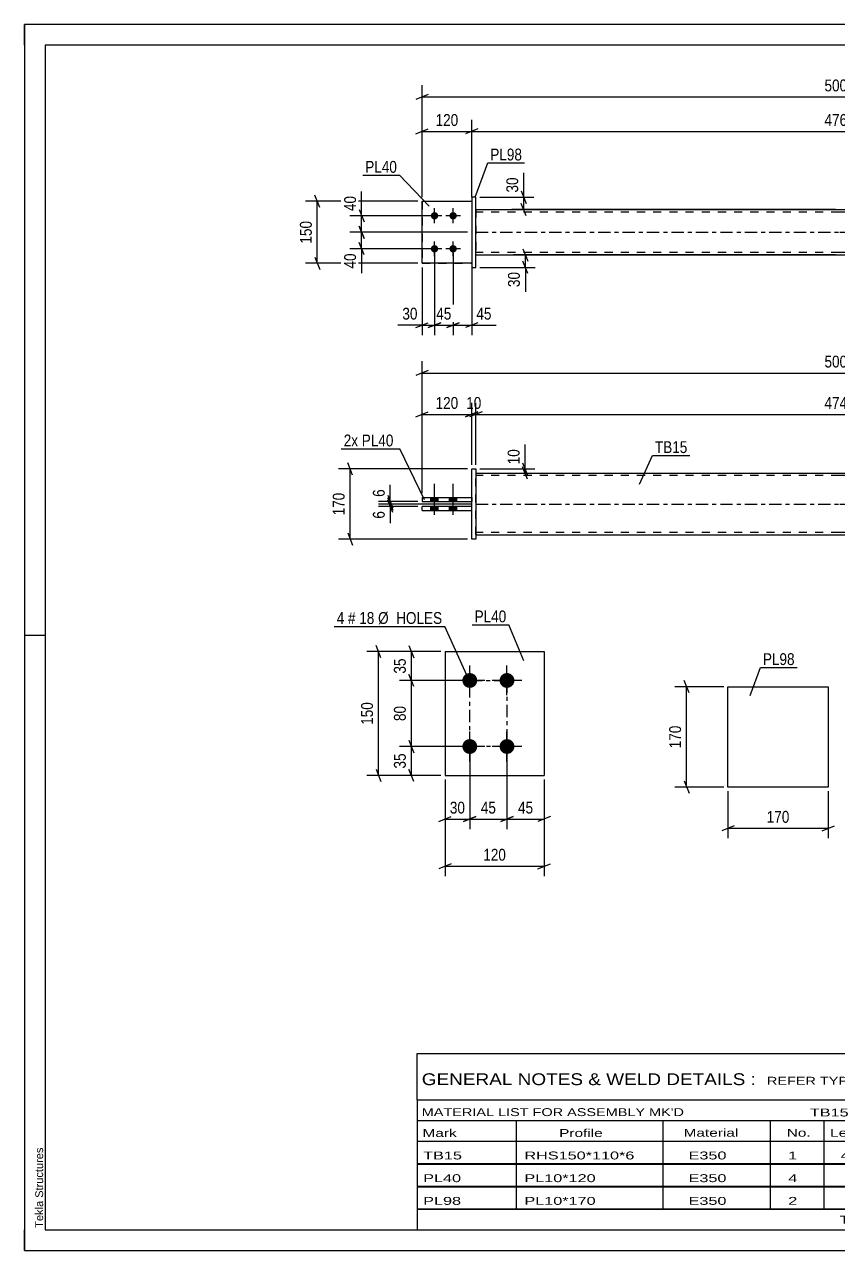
# Model space of a CAD drawing. Header units: millimetres. Extents: x 0 to 420, y 0 to 297.
# Drawn here: x 0 to 196.8, y 0 to 297 of the extents above; entities that cross this region are included whole.
import ezdxf

# ---------------------------------------------------------------- set-up
doc = ezdxf.new("R2010")
doc.units = ezdxf.units.MM
doc.linetypes.add('DXK_LINE_DOT2', pattern=[3.9198, 1.9599, -1.9599])
doc.linetypes.add('DXK_LINE_DOT3', pattern=[5.9187, 2.979, -0.9799, 0.9799, -0.9799])
doc.styles.add('Arial', font='ARIAL.TTF', dxfattribs={"height": 0.2})
doc.styles.add('Arial Narrow', font='ARIALN.TTF', dxfattribs={"height": 0.2})

# ---------------------------------------------------------------- blocks, each defined once
blk = doc.blocks.new('Unknown-585763251-1163')
at = {"color": 5, "linetype": 'Continuous'}
for p, q in [((420, 297), (0, 297)), ((0, 297), (0, 0)), ((0, 292), (0, 297)), ((415, 292), (5, 292)), ((5, 292), (5, 5)), ((5, 149), (0, 149)), ((0, 0), (0, 5)), ((5, 5), (415, 5)), ((0, 0), (420, 0))]:
    blk.add_line(p, q, dxfattribs=at)
at = {"color": 174, "linetype": 'Continuous', "style": 'Arial'}
blk.add_text('Tekla Structures', height=1.9102, rotation=90, dxfattribs=at).set_placement((4.5, 5.5))
blk = doc.blocks.new('Part-585763251-1448 - 1400')
at = {"color": 2, "linetype": 'Continuous'}
for p, q in [((96.24, 179.25), (96.24, 180.25)), ((108.24, 180.25), (96.24, 180.25)), ((96.24, 179.25), (108.24, 179.25))]:
    blk.add_line(p, q, dxfattribs=at)
at = {"color": 7, "linetype": 'DXK_LINE_DOT2'}
blk.add_line((108.24, 179.25), (108.24, 180.25), dxfattribs=at)
blk = doc.blocks.new('Bolt-585763251-1413 - 1400')
at = {"linetype": 'Continuous'}
for points in [[(98.34, 181.45), (100.14, 181.45), (100.14, 182.45), (98.34, 182.45)], [(98.34, 181.45), (100.14, 181.45), (100.14, 182.45), (98.34, 182.45)], [(102.84, 181.45), (104.64, 181.45), (104.64, 182.45), (102.84, 182.45)], [(102.84, 181.45), (104.64, 181.45), (104.64, 182.45), (102.84, 182.45)], [(98.34, 179.25), (100.14, 179.25), (100.14, 180.25), (98.34, 180.25)], [(98.34, 179.25), (100.14, 179.25), (100.14, 180.25), (98.34, 180.25)], [(102.84, 179.25), (104.64, 179.25), (104.64, 180.25), (102.84, 180.25)], [(102.84, 179.25), (104.64, 179.25), (104.64, 180.25), (102.84, 180.25)]]:
    blk.add_hatch(color=1, dxfattribs=at).paths.add_polyline_path(points)
at = {"color": 1, "linetype": 'Continuous'}
for p, q in [((99.24, 178.25), (99.24, 185.75)), ((99.24, 178.25), (99.24, 185.75)), ((103.74, 178.25), (103.74, 185.75)), ((103.74, 178.25), (103.74, 185.75)), ((98.34, 181.45), (98.34, 182.45)), ((98.34, 181.45), (98.34, 182.45)), ((100.14, 181.45), (100.14, 182.45)), ((100.14, 181.45), (100.14, 182.45)), ((102.84, 181.45), (102.84, 182.45)), ((102.84, 181.45), (102.84, 182.45)), ((104.64, 181.45), (104.64, 182.45)), ((104.64, 181.45), (104.64, 182.45)), ((98.34, 179.25), (98.34, 180.25)), ((98.34, 179.25), (98.34, 180.25)), ((100.14, 179.25), (100.14, 180.25)), ((100.14, 179.25), (100.14, 180.25)), ((102.84, 179.25), (102.84, 180.25)), ((102.84, 179.25), (102.84, 180.25)), ((104.64, 179.25), (104.64, 180.25)), ((104.64, 179.25), (104.64, 180.25))]:
    blk.add_line(p, q, dxfattribs=at)
blk = doc.blocks.new('Part-585763251-1417 - 1400')
at = {"color": 2, "linetype": 'Continuous'}
for p, q in [((108.24, 189.34), (109.24, 189.34)), ((108.24, 172.34), (108.24, 189.34)), ((109.24, 189.34), (109.24, 172.34)), ((109.24, 172.34), (108.24, 172.34))]:
    blk.add_line(p, q, dxfattribs=at)
blk = doc.blocks.new('Part-585763251-1443 - 1400')
at = {"color": 2, "linetype": 'Continuous'}
for p, q in [((96.24, 182.45), (96.24, 181.45)), ((96.24, 182.45), (108.24, 182.45)), ((96.24, 181.45), (108.24, 181.45))]:
    blk.add_line(p, q, dxfattribs=at)
at = {"color": 7, "linetype": 'DXK_LINE_DOT2'}
blk.add_line((108.24, 182.45), (108.24, 181.45), dxfattribs=at)
blk = doc.blocks.new('Part-585763251-1476 - 1400')
at = {"linetype": 'Continuous'}
blk.add_hatch(color=2, dxfattribs=at).paths.add_polyline_path([(255.34, 173.34), (254.54, 174.74), (256.14, 174.74)])
at = {"color": 2, "linetype": 'Continuous'}
for p, q in [((109.24, 188.34), (197.24, 188.34)), ((197.34, 188.34), (285.34, 188.34)), ((109.24, 173.34), (197.24, 173.34)), ((197.34, 173.34), (285.34, 173.34)), ((255.34, 173.34), (254.54, 174.74)), ((254.54, 174.74), (256.14, 174.74)), ((256.14, 174.74), (255.34, 173.34))]:
    blk.add_line(p, q, dxfattribs=at)
at = {"color": 7, "linetype": 'DXK_LINE_DOT2'}
for p, q in [((109.24, 173.34), (109.24, 188.34)), ((197.24, 187.74), (109.24, 187.74)), ((285.34, 187.74), (197.34, 187.74)), ((285.34, 173.34), (285.34, 188.34)), ((197.24, 173.94), (109.24, 173.94)), ((285.34, 173.94), (197.34, 173.94))]:
    blk.add_line(p, q, dxfattribs=at)
at = {"color": 7, "linetype": 'DXK_LINE_DOT3'}
for p, q in [((109.24, 180.84), (197.24, 180.84)), ((197.34, 180.84), (285.34, 180.84))]:
    blk.add_line(p, q, dxfattribs=at)
at = {"color": 2, "linetype": 'Continuous'}
blk.add_circle((255.34, 174.24), 1, dxfattribs=at)
blk = doc.blocks.new('Part-585763251-1719 - 1692')
at = {"color": 7, "linetype": 'DXK_LINE_DOT2'}
for p, q in [((96.24, 254.17), (96.24, 239.17)), ((96.24, 254.17), (108.24, 254.17)), ((108.24, 254.17), (108.24, 239.17)), ((96.24, 239.17), (108.24, 239.17))]:
    blk.add_line(p, q, dxfattribs=at)
blk = doc.blocks.new('Part-585763251-1759 - 1692')
at = {"linetype": 'Continuous'}
blk.add_hatch(color=2, dxfattribs=at).paths.add_polyline_path([(255.34, 246.67), (254.54, 248.07), (256.14, 248.07)])
at = {"color": 2, "linetype": 'Continuous'}
for p, q in [((109.24, 252.17), (197.24, 252.17)), ((197.34, 252.17), (285.34, 252.17)), ((255.34, 246.67), (254.54, 248.07)), ((254.54, 248.07), (256.14, 248.07)), ((256.14, 248.07), (255.34, 246.67)), ((109.24, 241.17), (197.24, 241.17)), ((197.34, 241.17), (285.34, 241.17))]:
    blk.add_line(p, q, dxfattribs=at)
at = {"color": 7, "linetype": 'DXK_LINE_DOT2'}
for p, q in [((109.24, 252.17), (109.24, 241.17)), ((197.24, 251.57), (109.24, 251.57)), ((285.34, 251.57), (197.34, 251.57)), ((285.34, 252.17), (285.34, 241.17)), ((197.24, 241.77), (109.24, 241.77)), ((285.34, 241.77), (197.34, 241.77))]:
    blk.add_line(p, q, dxfattribs=at)
at = {"color": 7, "linetype": 'DXK_LINE_DOT3'}
for p, q in [((109.24, 246.67), (197.24, 246.67)), ((197.34, 246.67), (285.34, 246.67))]:
    blk.add_line(p, q, dxfattribs=at)
at = {"color": 2, "linetype": 'Continuous'}
blk.add_circle((255.34, 247.57), 1, dxfattribs=at)
blk = doc.blocks.new('Part-585763251-1713 - 1692')
at = {"color": 2, "linetype": 'Continuous'}
for p, q in [((109.24, 255.17), (108.24, 255.17)), ((108.24, 255.17), (108.24, 238.17)), ((109.24, 238.17), (109.24, 255.17)), ((108.24, 238.17), (109.24, 238.17))]:
    blk.add_line(p, q, dxfattribs=at)
blk = doc.blocks.new('Bolt-585763251-1697 - 1692')
at = {"linetype": 'Continuous'}
for points in [[(99.24, 249.77, -1), (99.24, 251.57, -1)], [(103.74, 249.77, -1), (103.74, 251.57, -1)], [(99.24, 241.77, -1), (99.24, 243.57, -1)], [(103.74, 241.77, -1), (103.74, 243.57, -1)]]:
    blk.add_hatch(color=1, dxfattribs=at).paths.add_polyline_path(points)
at = {"color": 1, "linetype": 'Continuous'}
for p, q in [((99.24, 248.87), (99.24, 252.47)), ((103.74, 248.87), (103.74, 252.47)), ((101.04, 250.67), (97.44, 250.67)), ((105.54, 250.67), (101.94, 250.67)), ((99.24, 240.87), (99.24, 244.47)), ((103.74, 240.87), (103.74, 244.47)), ((101.04, 242.67), (97.44, 242.67)), ((105.54, 242.67), (101.94, 242.67))]:
    blk.add_line(p, q, dxfattribs=at)
blk = doc.blocks.new('Part-585763251-1718 - 1692')
at = {"color": 2, "linetype": 'Continuous'}
for p, q in [((96.24, 239.17), (96.24, 254.17)), ((96.24, 254.17), (108.24, 254.17)), ((108.24, 239.17), (96.24, 239.17))]:
    blk.add_line(p, q, dxfattribs=at)
at = {"color": 7, "linetype": 'DXK_LINE_DOT2'}
blk.add_line((108.24, 254.17), (108.24, 239.17), dxfattribs=at)
blk = doc.blocks.new('Bolt-585763251-2140 - 2078')
at = {"linetype": 'Continuous'}
for points in [[(107.78, 136.29, -1), (107.78, 139.89, -1)], [(116.78, 136.29, -1), (116.78, 139.89, -1)], [(107.78, 120.29, -1), (107.78, 123.89, -1)], [(116.78, 120.29, -1), (116.78, 123.89, -1)]]:
    blk.add_hatch(color=1, dxfattribs=at).paths.add_polyline_path(points)
at = {"color": 1, "linetype": 'Continuous'}
for p, q in [((107.78, 134.49), (107.78, 141.69)), ((116.78, 134.49), (116.78, 141.69)), ((111.38, 138.09), (104.18, 138.09)), ((120.38, 138.09), (113.18, 138.09)), ((107.78, 118.49), (107.78, 125.69)), ((116.78, 118.49), (116.78, 125.69)), ((111.38, 122.09), (104.18, 122.09)), ((120.38, 122.09), (113.18, 122.09))]:
    blk.add_line(p, q, dxfattribs=at)
blk = doc.blocks.new('Part-585763251-2145 - 2078')
at = {"color": 2, "linetype": 'Continuous'}
for p, q in [((101.78, 145.09), (101.78, 115.09)), ((101.78, 145.09), (125.78, 145.09)), ((125.78, 145.09), (125.78, 115.09)), ((101.78, 115.09), (125.78, 115.09))]:
    blk.add_line(p, q, dxfattribs=at)
blk = doc.blocks.new('Part-585763251-2305 - 2299')
at = {"color": 2, "linetype": 'Continuous'}
for p, q in [((170.26, 136.56), (194.54, 136.56)), ((170.26, 112.27), (170.26, 136.56)), ((194.54, 136.56), (194.54, 112.27)), ((194.54, 112.27), (170.26, 112.27))]:
    blk.add_line(p, q, dxfattribs=at)
blk = doc.blocks.new('Rectangle-585763251-2285 - 2078')
at = {"color": 1, "linetype": 'DXK_LINE_DOT3'}
blk.add_lwpolyline([(107.78, 138.09), (116.78, 138.09), (116.78, 122.09), (107.78, 122.09), (107.78, 138.09)], close=True, dxfattribs=at)
blk = doc.blocks.new('StraightDimension-585763251-2885 - 1400')
at = {"color": 7, "linetype": 'Continuous'}
for p, q in [((108.24, 190.34), (108.24, 205.39)), ((109.24, 190.34), (109.24, 205.39)), ((106.74, 201.94), (109.74, 203.14)), ((110.74, 203.14), (107.74, 201.94)), ((108.24, 202.54), (109.24, 202.54))]:
    blk.add_line(p, q, dxfattribs=at)
at = {"color": 0}
blk.add_wipeout([(111.17, 203.29), (111.17, 207.49), (106.31, 207.49), (106.31, 203.29)], dxfattribs=at)
at = {"color": 3, "style": 'Arial Narrow'}
blk.add_text('10', height=2.863, dxfattribs=at).set_placement((106.91, 203.89))
blk = doc.blocks.new('StraightDimension-585763251-1646 - 1400')
at = {"color": 7, "linetype": 'Continuous'}
for p, q in [((120.56, 190.84), (121.76, 187.84)), ((110.24, 189.34), (123.56, 189.34)), ((110.24, 188.34), (123.56, 188.34)), ((121.76, 186.84), (120.56, 189.84)), ((121.16, 188.34), (121.16, 189.34))]:
    blk.add_line(p, q, dxfattribs=at)
at = {"color": 0}
blk.add_wipeout([(120.41, 194.72), (116.21, 194.72), (116.21, 189.86), (120.41, 189.86)], dxfattribs=at)
at = {"color": 7, "linetype": 'Continuous'}
blk.add_line((121.16, 189.34), (121.16, 195.24), dxfattribs=at)
blk.add_line((121.16, 189.34), (121.16, 195.24), dxfattribs=at)
at = {"color": 3, "style": 'Arial Narrow'}
blk.add_text('10', height=2.863, rotation=90.0002, dxfattribs=at).set_placement((119.81, 190.46))
blk = doc.blocks.new('StraightDimension-585763251-1549 - 1400')
at = {"color": 7, "linetype": 'Continuous'}
for p, q in [((96.24, 183.45), (96.24, 215.41)), ((298.34, 183.45), (298.34, 215.41)), ((97.74, 213.16), (94.74, 211.96)), ((96.24, 212.56), (298.34, 212.56)), ((296.84, 211.96), (299.84, 213.16))]:
    blk.add_line(p, q, dxfattribs=at)
at = {"color": 0}
blk.add_wipeout([(201.55, 213.31), (201.55, 217.51), (193.04, 217.51), (193.04, 213.31)], dxfattribs=at)
at = {"color": 3, "style": 'Arial Narrow'}
blk.add_text('5009', height=2.863, dxfattribs=at).set_placement((193.64, 213.91))
blk = doc.blocks.new('StraightDimension-585763251-1485 - 1400')
at = {"color": 7, "linetype": 'Continuous'}
for p, q in [((79.42, 187.84), (78.22, 190.84)), ((107.24, 189.34), (75.97, 189.34)), ((78.82, 172.34), (78.82, 189.34)), ((107.24, 172.34), (75.97, 172.34)), ((78.22, 173.84), (79.42, 170.84))]:
    blk.add_line(p, q, dxfattribs=at)
at = {"color": 0}
blk.add_wipeout([(78.07, 184.18), (73.87, 184.18), (73.87, 177.49), (78.07, 177.49)], dxfattribs=at)
at = {"color": 3, "style": 'Arial Narrow'}
blk.add_text('170', height=2.863, rotation=90.0002, dxfattribs=at).set_placement((77.47, 178.09))
blk = doc.blocks.new('StraightDimension-585763251-1560 - 1400')
at = {"color": 7, "linetype": 'Continuous'}
for p, q in [((87.93, 182.34), (89.13, 179.34)), ((89.13, 178.75), (87.93, 181.75)), ((108.24, 180.84), (85.68, 180.84)), ((95.24, 180.25), (85.68, 180.25)), ((88.53, 180.25), (88.53, 180.84))]:
    blk.add_line(p, q, dxfattribs=at)
at = {"color": 0}
blk.add_wipeout([(87.78, 179.72), (83.58, 179.72), (83.58, 176.69), (87.78, 176.69)], dxfattribs=at)
at = {"color": 7, "linetype": 'Continuous'}
blk.add_line((88.53, 180.25), (88.53, 176.17), dxfattribs=at)
blk.add_line((88.53, 180.25), (88.53, 176.17), dxfattribs=at)
at = {"color": 3, "style": 'Arial Narrow'}
blk.add_text('6', height=2.86, rotation=90.0002, dxfattribs=at).set_placement((87.18, 177.29))
blk = doc.blocks.new('StraightDimension-585763251-1576 - 1400')
at = {"color": 7, "linetype": 'Continuous'}
for p, q in [((95.24, 181.45), (85.68, 181.45)), ((87.93, 182.95), (89.13, 179.95)), ((89.13, 179.34), (87.93, 182.34)), ((88.53, 180.84), (88.53, 181.45)), ((108.24, 180.84), (85.68, 180.84))]:
    blk.add_line(p, q, dxfattribs=at)
at = {"color": 0}
blk.add_wipeout([(87.78, 185), (83.58, 185), (83.58, 181.97), (87.78, 181.97)], dxfattribs=at)
at = {"color": 7, "linetype": 'Continuous'}
blk.add_line((88.53, 181.45), (88.53, 185.52), dxfattribs=at)
blk.add_line((88.53, 181.45), (88.53, 185.52), dxfattribs=at)
at = {"color": 3, "style": 'Arial Narrow'}
blk.add_text('6', height=2.86, rotation=90.0002, dxfattribs=at).set_placement((87.18, 182.57))
blk = doc.blocks.new('StraightDimension-585763251-2884 - 1400')
at = {"color": 7, "linetype": 'Continuous'}
for p, q in [((109.24, 190.34), (109.24, 205.39)), ((285.34, 190.34), (285.34, 205.39)), ((110.74, 203.14), (107.74, 201.94)), ((109.24, 202.54), (285.34, 202.54)), ((283.84, 201.94), (286.84, 203.14))]:
    blk.add_line(p, q, dxfattribs=at)
at = {"color": 0}
blk.add_wipeout([(201.55, 203.29), (201.55, 207.49), (193.04, 207.49), (193.04, 203.29)], dxfattribs=at)
at = {"color": 3, "style": 'Arial Narrow'}
blk.add_text('4749', height=2.863, dxfattribs=at).set_placement((193.64, 203.89))
blk = doc.blocks.new('StraightDimension-585763251-2886 - 1400')
at = {"color": 7, "linetype": 'Continuous'}
for p, q in [((96.24, 183.45), (96.24, 205.39)), ((108.24, 190.34), (108.24, 205.39)), ((94.74, 201.94), (97.74, 203.14)), ((96.24, 202.54), (108.24, 202.54)), ((109.74, 203.14), (106.74, 201.94))]:
    blk.add_line(p, q, dxfattribs=at)
at = {"color": 0}
blk.add_wipeout([(105.58, 203.29), (105.58, 207.49), (98.9, 207.49), (98.9, 203.29)], dxfattribs=at)
at = {"color": 3, "style": 'Arial Narrow'}
blk.add_text('120', height=2.863, dxfattribs=at).set_placement((99.5, 203.89))
blk = doc.blocks.new('StraightDimension-585763251-1762 - 1692')
at = {"color": 7, "linetype": 'Continuous'}
for p, q in [((71.47, 252.67), (70.27, 255.67)), ((95.24, 254.17), (68.02, 254.17)), ((70.87, 239.17), (70.87, 254.17)), ((70.27, 240.67), (71.47, 237.67)), ((95.24, 239.17), (68.02, 239.17))]:
    blk.add_line(p, q, dxfattribs=at)
at = {"color": 0}
blk.add_wipeout([(70.12, 250.02), (65.92, 250.02), (65.92, 243.33), (70.12, 243.33)], dxfattribs=at)
at = {"color": 3, "style": 'Arial Narrow'}
blk.add_text('150', height=2.863, rotation=90.0002, dxfattribs=at).set_placement((69.52, 243.93))
blk = doc.blocks.new('StraightDimension-585763251-1872 - 1692')
at = {"color": 7, "linetype": 'Continuous'}
for p, q in [((103.74, 241.67), (103.74, 221.77)), ((108.24, 238.17), (108.24, 221.77)), ((102.24, 223.57), (105.24, 224.77)), ((103.74, 224.17), (108.24, 224.17)), ((109.74, 224.77), (106.74, 223.57))]:
    blk.add_line(p, q, dxfattribs=at)
at = {"color": 0}
blk.add_wipeout([(113.62, 224.92), (113.62, 229.12), (108.77, 229.12), (108.77, 224.92)], dxfattribs=at)
at = {"color": 7, "linetype": 'Continuous'}
blk.add_line((108.24, 224.17), (114.15, 224.17), dxfattribs=at)
blk.add_line((108.24, 224.17), (114.15, 224.17), dxfattribs=at)
at = {"color": 3, "style": 'Arial Narrow'}
blk.add_text('45', height=2.863, dxfattribs=at).set_placement((109.37, 225.52))
blk = doc.blocks.new('StraightDimension-585763251-1946 - 1692')
at = {"color": 7, "linetype": 'Continuous'}
for p, q in [((98.24, 250.67), (78.73, 250.67)), ((80.98, 252.17), (82.18, 249.17)), ((81.58, 246.67), (81.58, 250.67)), ((107.24, 246.67), (78.73, 246.67)), ((82.18, 245.17), (80.98, 248.17))]:
    blk.add_line(p, q, dxfattribs=at)
at = {"color": 0}
blk.add_wipeout([(80.83, 256.05), (76.63, 256.05), (76.63, 251.2), (80.83, 251.2)], dxfattribs=at)
at = {"color": 7, "linetype": 'Continuous'}
blk.add_line((81.58, 250.67), (81.58, 256.58), dxfattribs=at)
blk.add_line((81.58, 250.67), (81.58, 256.58), dxfattribs=at)
at = {"color": 3, "style": 'Arial Narrow'}
blk.add_text('40', height=2.863, rotation=90.0002, dxfattribs=at).set_placement((80.23, 251.8))
blk = doc.blocks.new('StraightDimension-585763251-1894 - 1692')
at = {"color": 7, "linetype": 'Continuous'}
for p, q in [((99.24, 241.67), (99.24, 221.77)), ((103.74, 241.67), (103.74, 221.77)), ((97.74, 223.57), (100.74, 224.77)), ((99.24, 224.17), (103.74, 224.17)), ((105.24, 224.77), (102.24, 223.57))]:
    blk.add_line(p, q, dxfattribs=at)
at = {"color": 0}
blk.add_wipeout([(103.92, 224.92), (103.92, 229.12), (99.06, 229.12), (99.06, 224.92)], dxfattribs=at)
at = {"color": 3, "style": 'Arial Narrow'}
blk.add_text('45', height=2.863, dxfattribs=at).set_placement((99.66, 225.52))
blk = doc.blocks.new('StraightDimension-585763251-1782 - 1692')
at = {"color": 7, "linetype": 'Continuous'}
for p, q in [((96.24, 255.17), (96.24, 273.94)), ((108.24, 255.17), (108.24, 273.94)), ((94.74, 270.49), (97.74, 271.69)), ((96.24, 271.09), (108.24, 271.09)), ((109.74, 271.69), (106.74, 270.49))]:
    blk.add_line(p, q, dxfattribs=at)
at = {"color": 0}
blk.add_wipeout([(105.58, 271.84), (105.58, 276.04), (98.9, 276.04), (98.9, 271.84)], dxfattribs=at)
at = {"color": 3, "style": 'Arial Narrow'}
blk.add_text('120', height=2.863, dxfattribs=at).set_placement((99.5, 272.44))
blk = doc.blocks.new('StraightDimension-585763251-1804 - 1692')
at = {"color": 7, "linetype": 'Continuous'}
for p, q in [((108.24, 255.17), (108.24, 273.94)), ((286.34, 255.17), (286.34, 273.94)), ((109.74, 271.69), (106.74, 270.49)), ((108.24, 271.09), (286.34, 271.09)), ((284.84, 270.49), (287.84, 271.69))]:
    blk.add_line(p, q, dxfattribs=at)
at = {"color": 0}
blk.add_wipeout([(201.55, 271.84), (201.55, 276.04), (193.04, 276.04), (193.04, 271.84)], dxfattribs=at)
at = {"color": 3, "style": 'Arial Narrow'}
blk.add_text('4769', height=2.863, dxfattribs=at).set_placement((193.64, 272.44))
blk = doc.blocks.new('StraightDimension-585763251-1852 - 1692')
at = {"color": 7, "linetype": 'Continuous'}
for p, q in [((96.24, 255.17), (96.24, 282.31)), ((298.34, 255.17), (298.34, 282.31)), ((97.74, 280.06), (94.74, 278.86)), ((96.24, 279.46), (298.34, 279.46)), ((296.84, 278.86), (299.84, 280.06))]:
    blk.add_line(p, q, dxfattribs=at)
at = {"color": 0}
blk.add_wipeout([(201.55, 280.21), (201.55, 284.41), (193.04, 284.41), (193.04, 280.21)], dxfattribs=at)
at = {"color": 3, "style": 'Arial Narrow'}
blk.add_text('5009', height=2.863, dxfattribs=at).set_placement((193.64, 280.81))
blk = doc.blocks.new('StraightDimension-585763251-1910 - 1692')
at = {"color": 7, "linetype": 'Continuous'}
for p, q in [((99.24, 241.67), (99.24, 221.77)), ((96.24, 238.17), (96.24, 221.77)), ((94.74, 223.57), (97.74, 224.77)), ((96.24, 224.17), (99.24, 224.17)), ((100.74, 224.77), (97.74, 223.57))]:
    blk.add_line(p, q, dxfattribs=at)
at = {"color": 0}
blk.add_wipeout([(95.72, 224.92), (95.72, 229.12), (90.86, 229.12), (90.86, 224.92)], dxfattribs=at)
at = {"color": 7, "linetype": 'Continuous'}
blk.add_line((96.24, 224.17), (90.34, 224.17), dxfattribs=at)
blk.add_line((96.24, 224.17), (90.34, 224.17), dxfattribs=at)
at = {"color": 3, "style": 'Arial Narrow'}
blk.add_text('30', height=2.863, dxfattribs=at).set_placement((91.46, 225.52))
blk = doc.blocks.new('StraightDimension-585763251-1930 - 1692')
at = {"color": 7, "linetype": 'Continuous'}
for p, q in [((196.29, 241.17), (118.39, 241.17)), ((120.64, 242.67), (121.84, 239.67)), ((121.24, 238.17), (121.24, 241.17)), ((110.24, 238.17), (123.64, 238.17)), ((121.84, 236.67), (120.64, 239.67))]:
    blk.add_line(p, q, dxfattribs=at)
at = {"color": 0}
blk.add_wipeout([(120.49, 237.65), (116.29, 237.65), (116.29, 232.79), (120.49, 232.79)], dxfattribs=at)
at = {"color": 7, "linetype": 'Continuous'}
blk.add_line((121.24, 238.17), (121.24, 232.27), dxfattribs=at)
blk.add_line((121.24, 238.17), (121.24, 232.27), dxfattribs=at)
at = {"color": 3, "style": 'Arial Narrow'}
blk.add_text('30', height=2.863, rotation=90.0002, dxfattribs=at).set_placement((119.89, 233.39))
blk = doc.blocks.new('StraightDimension-585763251-1937 - 1692')
at = {"color": 7, "linetype": 'Continuous'}
for p, q in [((107.24, 246.67), (78.73, 246.67)), ((80.98, 248.17), (82.18, 245.17)), ((81.58, 242.67), (81.58, 246.67)), ((82.18, 241.17), (80.98, 244.17)), ((98.24, 242.67), (78.73, 242.67))]:
    blk.add_line(p, q, dxfattribs=at)
at = {"color": 0}
blk.add_wipeout([(80.83, 242.15), (76.63, 242.15), (76.63, 237.29), (80.83, 237.29)], dxfattribs=at)
at = {"color": 7, "linetype": 'Continuous'}
blk.add_line((81.58, 242.67), (81.58, 236.77), dxfattribs=at)
blk.add_line((81.58, 242.67), (81.58, 236.77), dxfattribs=at)
at = {"color": 3, "style": 'Arial Narrow'}
blk.add_text('40', height=2.863, rotation=90.0002, dxfattribs=at).set_placement((80.23, 237.89))
blk = doc.blocks.new('StraightDimension-585763251-1970 - 1692')
at = {"color": 7, "linetype": 'Continuous'}
for p, q in [((120.24, 256.67), (121.44, 253.67)), ((110.24, 255.17), (123.24, 255.17)), ((121.44, 250.67), (120.24, 253.67)), ((120.84, 252.17), (120.84, 255.17)), ((196.29, 252.17), (117.99, 252.17))]:
    blk.add_line(p, q, dxfattribs=at)
at = {"color": 0}
blk.add_wipeout([(120.09, 260.55), (115.89, 260.55), (115.89, 255.7), (120.09, 255.7)], dxfattribs=at)
at = {"color": 7, "linetype": 'Continuous'}
blk.add_line((120.84, 255.17), (120.84, 261.08), dxfattribs=at)
blk.add_line((120.84, 255.17), (120.84, 261.08), dxfattribs=at)
at = {"color": 3, "style": 'Arial Narrow'}
blk.add_text('30', height=2.863, rotation=90.0002, dxfattribs=at).set_placement((119.49, 256.3))
blk = doc.blocks.new('StraightDimension-585763251-2180 - 2078')
at = {"color": 7, "linetype": 'Continuous'}
for p, q in [((107.78, 121.09), (107.78, 102.1)), ((101.78, 114.09), (101.78, 102.1)), ((100.28, 103.9), (103.28, 105.1)), ((101.78, 104.5), (107.78, 104.5)), ((109.28, 105.1), (106.28, 103.9))]:
    blk.add_line(p, q, dxfattribs=at)
at = {"color": 0}
blk.add_wipeout([(107.21, 105.25), (107.21, 109.45), (102.35, 109.45), (102.35, 105.25)], dxfattribs=at)
at = {"color": 3, "style": 'Arial Narrow'}
blk.add_text('30', height=2.863, dxfattribs=at).set_placement((102.95, 105.85))
blk = doc.blocks.new('StraightDimension-585763251-2161 - 2078')
at = {"color": 7, "linetype": 'Continuous'}
for p, q in [((116.78, 121.09), (116.78, 102.1)), ((125.78, 114.09), (125.78, 102.1)), ((115.28, 103.9), (118.28, 105.1)), ((116.78, 104.5), (125.78, 104.5)), ((127.28, 105.1), (124.28, 103.9))]:
    blk.add_line(p, q, dxfattribs=at)
at = {"color": 0}
blk.add_wipeout([(123.71, 105.25), (123.71, 109.45), (118.85, 109.45), (118.85, 105.25)], dxfattribs=at)
at = {"color": 3, "style": 'Arial Narrow'}
blk.add_text('45', height=2.863, dxfattribs=at).set_placement((119.45, 105.85))
blk = doc.blocks.new('StraightDimension-585763251-2147 - 2078')
at = {"color": 7, "linetype": 'Continuous'}
for p, q in [((107.78, 121.09), (107.78, 102.1)), ((116.78, 121.09), (116.78, 102.1)), ((106.28, 103.9), (109.28, 105.1)), ((107.78, 104.5), (116.78, 104.5)), ((118.28, 105.1), (115.28, 103.9))]:
    blk.add_line(p, q, dxfattribs=at)
at = {"color": 0}
blk.add_wipeout([(114.71, 105.25), (114.71, 109.45), (109.85, 109.45), (109.85, 105.25)], dxfattribs=at)
at = {"color": 3, "style": 'Arial Narrow'}
blk.add_text('45', height=2.863, dxfattribs=at).set_placement((110.45, 105.85))
blk = doc.blocks.new('StraightDimension-585763251-2197 - 2078')
at = {"color": 7, "linetype": 'Continuous'}
for p, q in [((86.28, 143.59), (85.08, 146.59)), ((100.78, 145.09), (82.83, 145.09)), ((85.68, 115.09), (85.68, 145.09)), ((85.08, 116.59), (86.28, 113.59)), ((100.78, 115.09), (82.83, 115.09))]:
    blk.add_line(p, q, dxfattribs=at)
at = {"color": 0}
blk.add_wipeout([(84.93, 133.43), (80.73, 133.43), (80.73, 126.75), (84.93, 126.75)], dxfattribs=at)
at = {"color": 3, "style": 'Arial Narrow'}
blk.add_text('150', height=2.863, rotation=90.0002, dxfattribs=at).set_placement((84.33, 127.35))
blk = doc.blocks.new('StraightDimension-585763251-2217 - 2078')
at = {"color": 7, "linetype": 'Continuous'}
for p, q in [((106.78, 138.09), (90.78, 138.09)), ((94.23, 136.59), (93.03, 139.59)), ((93.63, 122.09), (93.63, 138.09)), ((106.78, 122.09), (90.78, 122.09)), ((93.03, 123.59), (94.23, 120.59))]:
    blk.add_line(p, q, dxfattribs=at)
at = {"color": 0}
blk.add_wipeout([(92.88, 132.52), (88.68, 132.52), (88.68, 127.66), (92.88, 127.66)], dxfattribs=at)
at = {"color": 3, "style": 'Arial Narrow'}
blk.add_text('80', height=2.863, rotation=90.0002, dxfattribs=at).set_placement((92.28, 128.26))
blk = doc.blocks.new('StraightDimension-585763251-2230 - 2078')
at = {"color": 7, "linetype": 'Continuous'}
for p, q in [((93.03, 146.59), (94.23, 143.59)), ((100.78, 145.09), (90.78, 145.09)), ((93.63, 138.09), (93.63, 145.09)), ((106.78, 138.09), (90.78, 138.09)), ((94.23, 136.59), (93.03, 139.59))]:
    blk.add_line(p, q, dxfattribs=at)
at = {"color": 0}
blk.add_wipeout([(92.88, 144.02), (88.68, 144.02), (88.68, 139.16), (92.88, 139.16)], dxfattribs=at)
at = {"color": 3, "style": 'Arial Narrow'}
blk.add_text('35', height=2.863, rotation=90.0002, dxfattribs=at).set_placement((92.28, 139.76))
blk = doc.blocks.new('StraightDimension-585763251-2246 - 2078')
at = {"color": 7, "linetype": 'Continuous'}
for p, q in [((106.78, 122.09), (90.78, 122.09)), ((93.03, 123.59), (94.23, 120.59)), ((93.63, 115.09), (93.63, 122.09)), ((94.23, 113.59), (93.03, 116.59)), ((100.78, 115.09), (90.78, 115.09))]:
    blk.add_line(p, q, dxfattribs=at)
at = {"color": 0}
blk.add_wipeout([(92.88, 121.02), (88.68, 121.02), (88.68, 116.16), (92.88, 116.16)], dxfattribs=at)
at = {"color": 3, "style": 'Arial Narrow'}
blk.add_text('35', height=2.863, rotation=90.0002, dxfattribs=at).set_placement((92.28, 116.76))
blk = doc.blocks.new('StraightDimension-585763251-2263 - 2078')
at = {"color": 7, "linetype": 'Continuous'}
for p, q in [((101.78, 114.09), (101.78, 90.69)), ((125.78, 114.09), (125.78, 90.69)), ((103.28, 93.69), (100.28, 92.49)), ((101.78, 93.09), (125.78, 93.09)), ((124.28, 92.49), (127.28, 93.69))]:
    blk.add_line(p, q, dxfattribs=at)
at = {"color": 0}
blk.add_wipeout([(117.12, 93.84), (117.12, 98.04), (110.44, 98.04), (110.44, 93.84)], dxfattribs=at)
at = {"color": 3, "style": 'Arial Narrow'}
blk.add_text('120', height=2.863, dxfattribs=at).set_placement((111.04, 94.44))
blk = doc.blocks.new('StraightDimension-585763251-2307 - 2299')
at = {"color": 7, "linetype": 'Continuous'}
for p, q in [((170.26, 111.27), (170.26, 99.87)), ((194.54, 111.27), (194.54, 99.87)), ((171.76, 102.87), (168.76, 101.67)), ((170.26, 102.27), (194.54, 102.27)), ((193.04, 101.67), (196.04, 102.87))]:
    blk.add_line(p, q, dxfattribs=at)
at = {"color": 0}
blk.add_wipeout([(185.74, 103.02), (185.74, 107.22), (179.06, 107.22), (179.06, 103.02)], dxfattribs=at)
at = {"color": 3, "style": 'Arial Narrow'}
blk.add_text('170', height=2.863, dxfattribs=at).set_placement((179.66, 103.62))
blk = doc.blocks.new('StraightDimension-585763251-2312 - 2299')
at = {"color": 7, "linetype": 'Continuous'}
for p, q in [((160.86, 135.06), (159.66, 138.06)), ((169.26, 136.56), (157.41, 136.56)), ((160.26, 112.27), (160.26, 136.56)), ((159.66, 113.77), (160.86, 110.77)), ((169.26, 112.27), (157.41, 112.27))]:
    blk.add_line(p, q, dxfattribs=at)
at = {"color": 0}
blk.add_wipeout([(159.51, 127.76), (155.31, 127.76), (155.31, 121.07), (159.51, 121.07)], dxfattribs=at)
at = {"color": 3, "style": 'Arial Narrow'}
blk.add_text('170', height=2.863, rotation=90.0002, dxfattribs=at).set_placement((158.91, 121.67))
blk = doc.blocks.new('Unknown-585763251-3124')
at = {"color": 7, "linetype": 'Continuous'}
for p, q in [((95, 47.75), (255, 47.75)), ((95, 36.5), (95, 47.75)), ((255, 47.75), (255, 36.5)), ((95, 36.5), (255, 36.5)), ((95, 36.5), (95, 31.5)), ((255, 36.5), (255, 31.5)), ((95, 31.5), (255, 31.5)), ((95, 31.5), (95, 26.5)), ((119, 31.5), (119, 26.5)), ((154.5, 31.5), (154.5, 26.5)), ((180.5, 31.5), (180.5, 26.5)), ((193.5, 31.5), (193.5, 26.5)), ((211, 31.5), (211, 26.5)), ((233, 31.5), (233, 26.5)), ((255, 31.5), (255, 26.5)), ((95, 26.5), (255, 26.5)), ((95, 26.45), (95, 21.05)), ((95, 26.45), (255, 26.45)), ((119, 26.5), (119, 21)), ((154.5, 26.5), (154.5, 21)), ((180.5, 26.5), (180.5, 21)), ((193.5, 26.5), (193.5, 21)), ((211, 26.5), (211, 21)), ((233, 26.5), (233, 21)), ((255, 26.45), (255, 21.05)), ((95, 21.05), (255, 21.05)), ((95, 20.95), (95, 15.55)), ((95, 20.95), (255, 20.95)), ((119, 21), (119, 15.5)), ((154.5, 21), (154.5, 15.5)), ((180.5, 21), (180.5, 15.5)), ((193.5, 21), (193.5, 15.5)), ((211, 21), (211, 15.5)), ((233, 21), (233, 15.5)), ((255, 20.95), (255, 15.55)), ((95, 15.55), (255, 15.55)), ((95, 15.45), (95, 10.05)), ((95, 15.45), (255, 15.45)), ((119, 15.5), (119, 10)), ((154.5, 15.5), (154.5, 10)), ((180.5, 15.5), (180.5, 10)), ((193.5, 15.5), (193.5, 10)), ((211, 15.5), (211, 10)), ((233, 15.5), (233, 10)), ((255, 15.45), (255, 10.05)), ((95, 10.05), (255, 10.05)), ((95, 10), (255, 10)), ((95, 10), (95, 5)), ((211, 10), (211, 5)), ((233, 10), (233, 5)), ((255, 10), (255, 5)), ((95, 5), (255, 5))]:
    blk.add_line(p, q, dxfattribs=at)
at = {"color": 7, "style": 'Arial Narrow'}
for s, height, width, p in [('GENERAL NOTES & WELD DETAILS :', 2.8633, 1.4, (96.15, 40.06)), ('REFER TYP DRAWING TYP-01', 1.9089, 1.6, (179.7, 40.16)), ("MATERIAL LIST FOR ASSEMBLY MK'D", 1.9089, 1.6, (96.15, 32.56)), ('TB15', 1.909, 1.794707, (190.1, 32.47)), ('26', 1.909, 1.794707, (215.99, 32.56)), ('No. Required', 1.9089, 1.6, (226.41, 32.56)), ('Mark', 1.909, 1.7, (96.34, 27.5)), ('Profile', 1.909, 1.7, (129.41, 27.5)), ('Material', 1.909, 1.7, (159.54, 27.56)), ('No.', 1.909, 1.7, (184.5, 27.56)), ('Length', 1.909, 1.7, (195, 27.56)), ('Area', 1.909, 1.7, (217.5, 27.56)), ('Weight', 1.909, 1.7, (237, 27.56))]:
    blk.add_text(s, height=height, dxfattribs=dict(at, width=width)).set_placement(p)
at = {"color": 7, "linetype": 'Continuous', "style": 'Arial Narrow'}
for s, height, width, p in [('TB15', 1.909, 1.794707, (96.5, 22.06)), ('RHS150*110*6', 1.9089, 1.794707, (121, 22.06)), ('E350', 1.909, 1.794707, (160.74, 22.06)), ('1', 1.91, 1.794707, (184.86, 22.06)), ('4749', 1.909, 1.794707, (197.58, 22.06)), ('2.5', 1.909, 1.794707, (221.32, 22.06)), ('110.9', 1.909, 1.794707, (237.96, 22.06)), ('PL40', 1.909, 1.794707, (96.5, 16.56)), ('PL10*120', 1.909, 1.794707, (121, 16.56)), ('E350', 1.909, 1.794707, (160.74, 16.56)), ('4', 1.91, 1.794707, (184.86, 16.56)), ('150', 1.909, 1.794707, (199.77, 16.56)), ('0.0', 1.909, 1.794707, (221.32, 16.56)), ('5.7', 1.909, 1.794707, (242.33, 16.56)), ('PL98', 1.909, 1.794707, (96.5, 11.06)), ('PL10*170', 1.909, 1.794707, (121, 11.06)), ('E350', 1.909, 1.794707, (160.74, 11.06)), ('2', 1.91, 1.794707, (184.86, 11.06)), ('170', 1.909, 1.794707, (199.77, 11.06)), ('0.1', 1.909, 1.794707, (221.32, 11.06)), ('4.5', 1.909, 1.794707, (242.33, 11.06)), ('Total', 1.909, 1.7, (197.33, 6.5)), ('2.8', 1.909, 1.794707, (220.83, 6.5)), ('121.1', 1.909, 1.794707, (237.96, 6.5))]:
    blk.add_text(s, height=height, dxfattribs=dict(at, width=width)).set_placement(p)
blk = doc.blocks.new('Mark-585763251-1472 - 1400')
at = {"color": 0}
blk.add_wipeout([(160.44, 193.19), (160.44, 196.19), (152.59, 196.19), (152.59, 193.19)], dxfattribs=at)
blk.add_wipeout([(160.44, 193.19), (160.44, 196.19), (152.59, 196.19), (152.59, 193.19)], dxfattribs=at)
at = {"color": 30, "linetype": 'Continuous'}
for p, q in [((148.87, 185.61), (151.99, 192.59)), ((151.99, 192.59), (161.04, 192.59))]:
    blk.add_line(p, q, dxfattribs=at)
at = {"color": 3, "style": 'Arial Narrow'}
blk.add_text('TB15', height=2.863, dxfattribs=at).set_placement((152.59, 193.19))
blk = doc.blocks.new('MarkSet-585763251-1683 - 1400')
at = {"color": 30, "linetype": 'Continuous'}
blk.add_line((96.8, 181.88), (90.81, 194.2), dxfattribs=at)
at = {"color": 0}
blk.add_wipeout([(80.73, 194.8), (80.73, 197.8), (77.26, 197.8), (77.26, 194.8)], dxfattribs=at)
blk.add_wipeout([(80.73, 194.8), (80.73, 197.8), (77.26, 197.8), (77.26, 194.8)], dxfattribs=at)
blk.add_wipeout([(89.31, 194.8), (89.31, 197.8), (81.63, 197.8), (81.63, 194.8)], dxfattribs=at)
blk.add_wipeout([(89.31, 194.8), (89.31, 197.8), (81.63, 197.8), (81.63, 194.8)], dxfattribs=at)
at = {"color": 30, "linetype": 'Continuous'}
blk.add_line((76.66, 194.2), (90.81, 194.2), dxfattribs=at)
at = {"color": 3, "style": 'Arial Narrow'}
for s, p in [('2x', (77.26, 194.8)), ('PL40', (81.63, 194.8))]:
    blk.add_text(s, height=2.863, dxfattribs=at).set_placement(p)
blk = doc.blocks.new('Mark-585763251-1714 - 1692')
at = {"color": 0}
blk.add_wipeout([(90.14, 261.08), (90.14, 264.08), (82.47, 264.08), (82.47, 261.08)], dxfattribs=at)
blk.add_wipeout([(90.14, 261.08), (90.14, 264.08), (82.47, 264.08), (82.47, 261.08)], dxfattribs=at)
at = {"color": 30, "linetype": 'Continuous'}
for p in [(81.87, 260.48), (97.96, 253)]:
    blk.add_line(p, (90.74, 260.48), dxfattribs=at)
at = {"color": 3, "style": 'Arial Narrow'}
blk.add_text('PL40', height=2.863, dxfattribs=at).set_placement((82.47, 261.08))
blk = doc.blocks.new('Mark-585763251-1709 - 1692')
at = {"color": 0}
blk.add_wipeout([(120.42, 264.07), (120.42, 267.07), (112.74, 267.07), (112.74, 264.07)], dxfattribs=at)
blk.add_wipeout([(120.42, 264.07), (120.42, 267.07), (112.74, 267.07), (112.74, 264.07)], dxfattribs=at)
at = {"color": 30, "linetype": 'Continuous'}
for p, q in [((109.1, 255.17), (112.14, 263.47)), ((112.14, 263.47), (121.02, 263.47))]:
    blk.add_line(p, q, dxfattribs=at)
at = {"color": 3, "style": 'Arial Narrow'}
blk.add_text('PL98', height=2.863, dxfattribs=at).set_placement((112.74, 264.07))
blk = doc.blocks.new('Mark-585763251-2141 - 2078')
at = {"color": 0}
blk.add_wipeout([(116.62, 152.18), (116.62, 155.18), (108.94, 155.18), (108.94, 152.18)], dxfattribs=at)
blk.add_wipeout([(116.62, 152.18), (116.62, 155.18), (108.94, 155.18), (108.94, 152.18)], dxfattribs=at)
at = {"color": 30, "linetype": 'Continuous'}
for p in [(108.34, 151.58), (120.88, 142.82)]:
    blk.add_line(p, (117.22, 151.58), dxfattribs=at)
at = {"color": 3, "style": 'Arial Narrow'}
blk.add_text('PL40', height=2.863, dxfattribs=at).set_placement((108.94, 152.18))
blk = doc.blocks.new('Mark-585763251-2136 - 2078')
at = {"color": 0}
blk.add_wipeout([(77.4, 151.79), (77.4, 154.79), (75.57, 154.79), (75.57, 151.79)], dxfattribs=at)
blk.add_wipeout([(77.4, 151.79), (77.4, 154.79), (75.57, 154.79), (75.57, 151.79)], dxfattribs=at)
blk.add_wipeout([(80.12, 151.79), (80.12, 154.79), (78.3, 154.79), (78.3, 151.79)], dxfattribs=at)
blk.add_wipeout([(80.12, 151.79), (80.12, 154.79), (78.3, 154.79), (78.3, 151.79)], dxfattribs=at)
at = {"color": 3, "style": 'Arial Narrow'}
blk.add_text('4', height=2.86, dxfattribs=at).set_placement((75.57, 151.79))
at = {"color": 0}
blk.add_wipeout([(84.68, 151.79), (84.68, 154.79), (81.02, 154.79), (81.02, 151.79)], dxfattribs=at)
blk.add_wipeout([(84.68, 151.79), (84.68, 154.79), (81.02, 154.79), (81.02, 151.79)], dxfattribs=at)
at = {"color": 3, "style": 'Arial Narrow'}
blk.add_text('#', height=2.86, dxfattribs=at).set_placement((78.3, 151.79))
at = {"color": 0}
blk.add_wipeout([(101.11, 151.79), (101.11, 154.79), (85.58, 154.79), (85.58, 151.79)], dxfattribs=at)
blk.add_wipeout([(101.11, 151.79), (101.11, 154.79), (85.58, 154.79), (85.58, 151.79)], dxfattribs=at)
at = {"color": 7, "linetype": 'Continuous'}
for p in [(74.97, 151.19), (107.38, 138.61)]:
    blk.add_line(p, (101.71, 151.19), dxfattribs=at)
at = {"color": 3, "style": 'Arial Narrow'}
for s, p in [('18', (81.02, 151.79)), ('Ø  HOLES', (85.58, 151.79))]:
    blk.add_text(s, height=2.863, dxfattribs=at).set_placement(p)
blk = doc.blocks.new('Mark-585763251-2301 - 2299')
at = {"color": 0}
blk.add_wipeout([(186.41, 141.83), (186.41, 144.83), (178.73, 144.83), (178.73, 141.83)], dxfattribs=at)
blk.add_wipeout([(186.41, 141.83), (186.41, 144.83), (178.73, 144.83), (178.73, 141.83)], dxfattribs=at)
at = {"color": 30, "linetype": 'Continuous'}
for p, q in [((175.66, 134.43), (178.13, 141.23)), ((178.13, 141.23), (187.01, 141.23))]:
    blk.add_line(p, q, dxfattribs=at)
at = {"color": 3, "style": 'Arial Narrow'}
blk.add_text('PL98', height=2.863, dxfattribs=at).set_placement((178.73, 141.83))

msp = doc.modelspace()

# ---------------------------------------------------------------- block references
for name in ['Unknown-585763251-1163', 'Part-585763251-1719 - 1692', 'Part-585763251-1718 - 1692', 'Bolt-585763251-1697 - 1692', 'Part-585763251-1713 - 1692', 'Part-585763251-1759 - 1692', 'Part-585763251-1417 - 1400', 'Part-585763251-1476 - 1400', 'Bolt-585763251-1413 - 1400', 'Part-585763251-1443 - 1400', 'Part-585763251-1448 - 1400', 'Part-585763251-2145 - 2078', 'Bolt-585763251-2140 - 2078', 'Rectangle-585763251-2285 - 2078', 'Part-585763251-2305 - 2299', 'Unknown-585763251-3124']:
    msp.add_blockref(name, (0, 0))

# ---------------------------------------------------------------- next in the draw order: block references
for name in ['StraightDimension-585763251-1762 - 1692', 'StraightDimension-585763251-1872 - 1692', 'StraightDimension-585763251-2885 - 1400', 'Mark-585763251-2141 - 2078', 'Mark-585763251-2301 - 2299', 'StraightDimension-585763251-2180 - 2078', 'StraightDimension-585763251-2161 - 2078', 'StraightDimension-585763251-2307 - 2299']:
    msp.add_blockref(name, (0, 0))

# ---------------------------------------------------------------- next in the draw order: block references
for name in ['StraightDimension-585763251-1946 - 1692', 'StraightDimension-585763251-1894 - 1692', 'StraightDimension-585763251-1930 - 1692', 'StraightDimension-585763251-1646 - 1400', 'StraightDimension-585763251-2197 - 2078', 'StraightDimension-585763251-2312 - 2299', 'StraightDimension-585763251-2147 - 2078']:
    msp.add_blockref(name, (0, 0))

# ---------------------------------------------------------------- next in the draw order: block references
for name in ['StraightDimension-585763251-1782 - 1692', 'StraightDimension-585763251-1910 - 1692', 'StraightDimension-585763251-1549 - 1400', 'StraightDimension-585763251-2217 - 2078']:
    msp.add_blockref(name, (0, 0))

# ---------------------------------------------------------------- next in the draw order: block references
for name in ['StraightDimension-585763251-1804 - 1692', 'StraightDimension-585763251-1937 - 1692', 'StraightDimension-585763251-1485 - 1400', 'StraightDimension-585763251-2230 - 2078', 'StraightDimension-585763251-2246 - 2078']:
    msp.add_blockref(name, (0, 0))

# ---------------------------------------------------------------- next in the draw order: block references
for name in ['StraightDimension-585763251-1852 - 1692', 'StraightDimension-585763251-2884 - 1400', 'StraightDimension-585763251-1560 - 1400', 'Mark-585763251-2136 - 2078', 'StraightDimension-585763251-2263 - 2078']:
    msp.add_blockref(name, (0, 0))

# ---------------------------------------------------------------- next in the draw order: block references
for name in ['Mark-585763251-1714 - 1692', 'StraightDimension-585763251-1970 - 1692', 'Mark-585763251-1472 - 1400', 'StraightDimension-585763251-1576 - 1400']:
    msp.add_blockref(name, (0, 0))

# ---------------------------------------------------------------- next in the draw order: block references
for name in ['Mark-585763251-1709 - 1692', 'StraightDimension-585763251-2886 - 1400']:
    msp.add_blockref(name, (0, 0))

# ---------------------------------------------------------------- next in the draw order: block references
msp.add_blockref('MarkSet-585763251-1683 - 1400', (0, 0))

doc.saveas('drawing.dxf')
